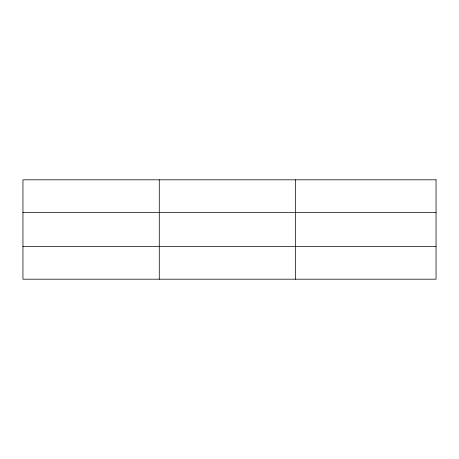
<?xml version="1.0" encoding="UTF-8"?>
<svg xmlns="http://www.w3.org/2000/svg" width="459" height="459" viewBox="0 0 459 459"><rect width="100%" height="100%" fill="white"/><g stroke="black" fill="none" stroke-linecap="round" stroke-linejoin="round"><path stroke-width="0.69" d="M159.273 179.808L159.273 279.192M295.596 179.808L295.596 279.192M22.95 212.603L436.05 212.603M22.95 246.397L436.05 246.397M436.05 179.808L436.05 279.192L22.95 279.192L22.95 179.808L436.05 179.808"/></g></svg>
